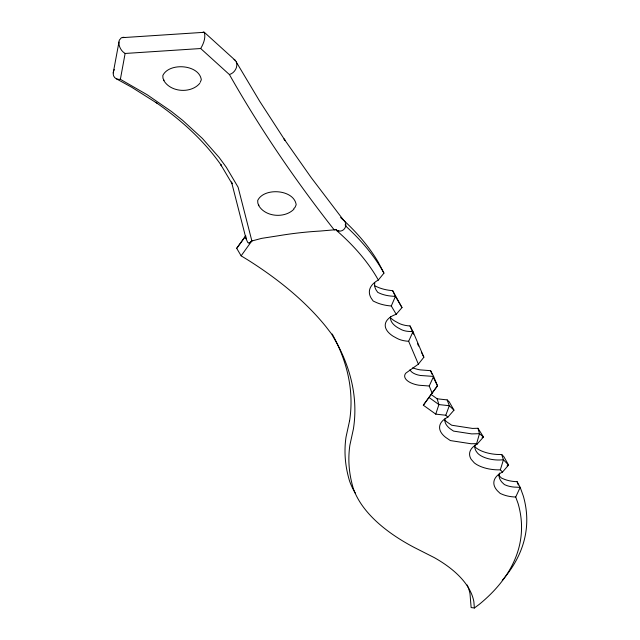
<?xml version="1.0" encoding="UTF-8"?>
<svg xmlns="http://www.w3.org/2000/svg" width="640" height="640" viewBox="0 0 640 640"><rect width="100%" height="100%" fill="white"/><g stroke="black" fill="none" stroke-linecap="round" stroke-linejoin="round"><path stroke-width="0.96" d="M113.232 72.88L119.304 40.176L121.4 37.712L204.312 32.296L235.336 60.432L259.808 101.456L285.016 140.368L284.048 138.952L311.184 177.584L343.168 219.672C349.056 224.384 344.272 233.256 337.096 230.688L335.696 229.432L334.208 229.88A3214.016 1513.84 5.1 0 1 229.392 74.52M249.064 243.168L251.88 240.976L238.088 187.176L226.312 167.264L219.16 157.496L202.4 138.456L182.504 120.224L171.44 111.472L147.216 94.776L120.376 79.32L125.12 53.464C121.216 51.128 118.688 46.592 118.888 42.032M349.552 420.904L346.04 437A432.608 203.768 5.1 0 0 348.736 478.128L349.392 480.52A213.712 100.664 5.1 0 0 355.536 493.528M430.92 394.336L437.136 398.8L447.16 399.904L449.216 401.856L453.976 410.16L447.84 417.192L445.792 415.24L435.76 414.136L423.328 405.208L432.112 393.04L429.224 386.008L418.848 385.216A17.56 8.272 5.1 0 1 405.872 373.12L418.368 364.152L408.648 341.272A15.28 7.2 5.1 0 1 396.936 338.32L393.256 336.296A34.208 16.112 5.1 0 1 393.568 315.32L396.208 314.272L391.288 305.976L389.416 305.816A24.72 11.648 5.1 0 1 376.528 302.584L373.2 301.04L371.16 298.104A44.376 20.904 5.1 0 1 376.416 281.176L378.312 280.056L376.816 277.4A408.072 192.208 5.1 0 0 337.064 230.944L335.696 229.432M474.552 446.464L475.688 447.552A24.736 11.656 5.1 0 0 501.064 454.52L501.704 454.48L503.88 456.72L508.576 465.056L502.512 472.056L500.336 469.816L499.696 469.856A24.736 11.656 5.1 0 1 474.32 462.888L471.216 459.368A36.64 17.256 5.1 0 1 477.152 444.088L476.616 443.616L479.48 433.68L477.984 428.272L472.496 428.432L451.704 425.232L447.032 422.032A36.216 17.056 5.1 0 1 444.608 419.864M500.336 469.816L503.44 459.784L501.704 454.48M435.76 414.136L438.896 404.576L437.136 398.8M445.792 415.24L449.312 405.72L447.16 399.904M391.288 305.976L395.408 296.448L392.656 290.64L390.784 290.48A24.72 11.648 5.1 0 1 377.896 287.248L374.576 285.696M200.152 82.408L201.312 79.768C199.208 64.376 169.088 62.184 162.824 75.536L162.984 78.312L164.072 80.368M408.648 341.272L413.008 331.664L410.016 325.936A15.28 7.2 5.1 0 1 398.304 322.984L394.624 320.96A34.208 16.112 5.1 0 1 390.216 317.48M429.224 386.008L433.616 376.424L430.592 370.672L420.216 369.872A17.56 8.272 5.1 0 1 412.808 367.776M467.168 584.984A139.816 65.856 5.1 0 1 470.016 593.872L471.136 607.552L474.376 608L479.208 604.4A359.048 169.12 5.1 0 0 518.104 503.6L515.72 497.008L520.192 487.36L517.088 481.672L514.8 481.568A19.456 9.168 5.1 0 1 504.84 479.464L501.584 478.12L498.744 475.416M125.12 53.464L200.688 48.528C203.488 43.832 205.936 37.736 204.312 32.296M199.776 83.352C190.816 93.968 169.856 92.36 163.416 79.8M241.128 255.84L236.704 248.312L245.72 235.736L246.072 238.792L247.784 242.552L249.016 243L250.112 242.552L251.856 240.88L241.128 255.84L247.792 259.912A479.64 225.92 5.1 0 1 326.072 326.824L331.64 334.064L337.672 344.696A544.832 256.624 5.1 0 1 353.392 429.04L349.888 445.128A428.128 201.656 5.1 0 0 352.56 485.84L353.192 488.152A209.152 98.512 5.1 0 0 414.16 547.416L434.232 557.592A144.376 68 5.1 0 1 473.856 601.664L474.376 608M245.32 236.568L236.704 248.312M423.328 405.208L437.488 385.824L433.616 376.424L420.392 375.48A12.984 6.12 5.1 0 1 410.032 369.664M432.112 393.04L437.488 385.824L433.48 377.704M418.368 364.152L423.872 357.216L413.008 331.664L408.32 331.384A10.72 5.048 5.1 0 1 401.4 329.648L397.424 327.48A29.64 13.96 5.1 0 1 390.584 316.784M378.312 280.056L383.952 273.144L378.184 262.064A408.072 192.208 5.1 0 0 340.6 217.528M396.208 314.272L402.008 307.584L392.656 290.64M477.176 444.08L483.48 437L477.984 428.272M293.832 208.544L295.024 207.384L296.176 204.744C294.072 189.352 263.952 187.16 257.688 200.512L257.848 203.296L258.944 205.344M293.976 209.128C284.624 218.768 264.576 217.072 258.288 204.784M447.84 417.192L446.416 417.904A36.216 17.056 5.1 0 0 445.664 437.368L450.336 440.568L471.128 443.768L476.616 443.616M507.088 465.808L508.576 465.056L503.44 459.784L499.536 460.008A20.16 9.496 5.1 0 1 477.448 452.992L476.248 451.368A32.08 15.112 5.1 0 1 475.056 444.912M502.512 472.056L501.248 472.688A38.312 18.048 5.1 0 0 497.376 490.752L500.216 493.456L503.472 494.8A19.456 9.168 5.1 0 0 513.432 496.904L515.72 497.008M482.12 437.656L483.48 437L479.48 433.68L471.744 433.904L453.544 431.104L450.136 428.768A31.648 14.904 5.1 0 1 444.936 418.824M202.928 32.304L203.704 32M251.88 240.976L261.624 238.368L278.8 235.696A442.048 412.472 -89.1 0 1 320.144 231.056L335.624 229.712M122.936 37.272L124.672 37.416M338.904 230.904L336.776 230.272M116.552 78.904L131.616 87.208L156.928 103.144M234.032 59.512L235.336 60.432M429.056 397.504L438.896 404.576L449.312 405.72L453.976 410.16M155.864 102.424C180.96 119.832 204.128 140.576 221.584 165.808L220.616 164.392L232.08 183.776L231.512 181.976L246.072 238.792M200.688 48.528L229.344 74.52C234.56 73.184 238.288 66.944 236.28 61.8M341.728 218.304L343.168 219.672M402.008 307.584L395.408 296.448L390.472 296.024A20.16 9.496 5.1 0 1 379.96 293.392L377.768 292.368L376.208 290.136A39.816 18.752 5.1 0 1 374.768 282.92M345.096 224.864L346.712 227A412.632 194.352 5.1 0 1 381.864 269.432L383.952 273.144M421.392 352.176L423.872 357.216M410.016 325.936L413.52 334.168M417.408 343.32L418.576 346.064M430.592 370.672L432.04 374.192M517.088 481.672L518.288 484.992M499.488 473.04A33.752 15.896 5.1 0 0 502.184 482.464L504.408 484.576L506.576 485.48A14.888 7.016 5.1 0 0 514.2 487.088L520.192 487.36L523.288 495.944A363.64 171.28 5.1 0 1 502.248 580.36M120.376 79.312A8.72 6.792 -43.3 0 1 114.256 69.52M332.216 334.032A540.448 254.56 5.1 0 1 349.56 420.904"/></g></svg>
